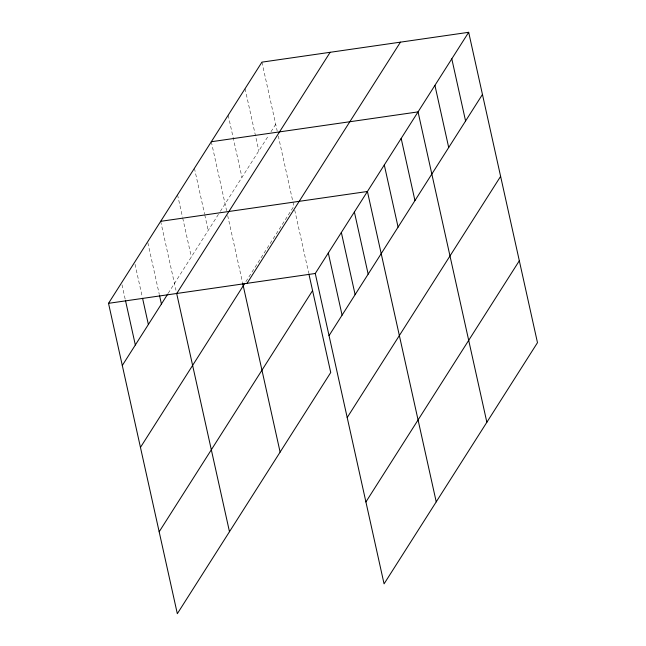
<?xml version="1.0" encoding="UTF-8"?>
<svg xmlns="http://www.w3.org/2000/svg" width="646" height="646" viewBox="0 0 646 646"><rect width="100%" height="100%" fill="white"/><g stroke="black" fill="none" stroke-linecap="round" stroke-linejoin="round"><path stroke-width="0.48" stroke-dasharray="3.23 2.42" d="M168.202 293.324L219.81 212.187M220.343 211.355L268.857 135.079M270.965 131.768L275.713 124.298M245.884 281.656L293.873 206.211L278.305 136.007M261.929 62.145L277.223 131.13M294.738 210.136L308.667 272.943M245.052 88.672L258.836 150.833M228.183 115.206L241.959 177.367M211.307 141.732L226.601 210.717M227.683 215.594L242.379 281.906M194.43 168.267L204.548 213.915M204.766 214.884L208.206 230.428M177.553 194.793L182.503 217.137M182.721 218.106L191.337 256.955M160.676 221.328L175.97 290.312M147.853 242.799L159.263 294.277M135.03 264.271L142.346 297.297M121.989 284.773L125.219 299.34"/><path stroke-width="0.97" d="M308.877 273.92L330.736 372.516L177.327 613.7L108.52 303.329L261.929 62.145L468.673 32.3L537.48 342.671L384.071 583.855L315.264 273.484L468.673 32.3M122.296 365.491L167.677 294.148M176.746 293.486L330.154 52.294M140.457 447.403L244.826 283.319M247.038 283.336L400.447 42.151M159.166 531.787L312.575 290.603M329.04 335.645L482.457 94.461M347.201 417.558L500.618 176.366M365.911 501.95L519.319 260.758M211.307 141.732L418.051 111.895L486.858 422.258M160.676 221.328L367.421 191.482L436.228 501.853M108.52 303.329L315.264 273.484M451.796 58.834L465.58 120.988M434.928 85.361L448.704 147.522M401.174 138.422L414.95 200.583M384.297 164.956L398.081 227.109M354.379 211.985L368.163 274.146M341.346 232.487L355.122 294.649M328.305 252.99L342.081 315.143M242.597 282.875L280.114 452.103M176.624 293.236L229.483 531.698M159.481 295.246L161.419 303.991M142.564 298.266L148.378 324.486M125.437 300.309L135.337 344.988"/></g></svg>
